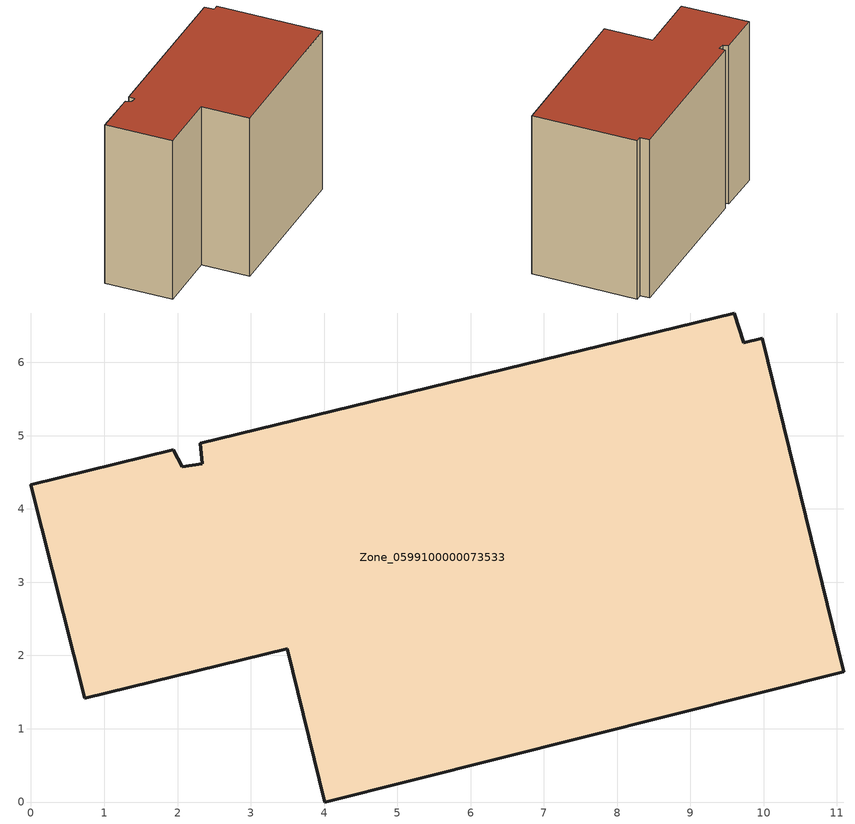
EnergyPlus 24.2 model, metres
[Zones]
Zone_0599100000073533
 floor ground (C_G): 2.06,4.57 2.34,4.61 2.31,4.9 9.6,6.67 9.73,6.27 9.98,6.33 11.09,1.77 4.01,0 3.5,2.1 0.73,1.41 0,4.33 1.94,4.81 z0
 wall outside (C_F): 2.34,4.61 2.06,4.57 1.94,4.81 0,4.33 0.73,1.41 3.5,2.1 4.01,0 11.09,1.77 9.98,6.33 9.73,6.27 9.6,6.67 2.31,4.9 2.34,4.61 z0:7.58
 roof outside (C_R): 1.94,4.81 0,4.33 0.73,1.41 3.5,2.1 4.01,0 11.09,1.77 9.98,6.33 9.73,6.27 9.6,6.67 2.31,4.9 2.34,4.61 2.06,4.57 z7.58
[BUILDING]
Pand.0599100000073533: North Axis=0; Terrain=City; Loads Convergence Tolerance Value=0.04; Temperature Convergence Tolerance Value=0.4; Solar Distribution=FullExterior; Maximum Number of Warmup Days=25; Minimum Number of Warmup Days=1
[Site:Location]
Rotterdam.The.Hague.AP_ZH_NLD Design_Conditions: Latitude=51.96; Longitude=4.45; Time Zone=1; Elevation=-4.5
[SITE:GROUNDTEMPERATURE:BUILDINGSURFACE]
18, 18, 18, 18, 18, 18, 18, 18, 18, 18, 18, 18
[MATERIAL] Thermal Absorptance=0.9; Solar Absorptance=0.7; Visible Absorptance=0.7
Name | Roughness | Thickness | Conductivity | Density | Specific Heat
G.TC.1946 | MediumSmooth | 0.15 | 1 | 540 | 1210
F.TC.1946 | Rough | 0.3 | 0.857143 | 1920 | 840
R.TC.1946 | MediumRough | 0.2 | 0.909091 | 1500 | 1000
[CONSTRUCTION]
C_G: G.TC.1946
C_F: F.TC.1946
C_R: R.TC.1946
[ZONE]
Zone_0599100000073533: Type=1; Multiplier=1; Ceiling Height=Autocalculate; Volume=Autocalculate; Floor Area=autocalculate; Part of Total Floor Area=Yes
[ZONEINFILTRATION:DESIGNFLOWRATE]
Infil_Zone_0599100000073533: Zone or ZoneList or Space or SpaceList=Zone_0599100000073533; Schedule=AlwaysOn; Design Flow Rate Calculation Method=Flow/Area; Flow Rate per Floor Area=0.003; Constant Term Coefficient=1; Temperature Term Coefficient=0; Velocity Term Coefficient=0; Velocity Squared Term Coefficient=0
[HVACTEMPLATE:ZONE:IDEALLOADSAIRSYSTEM]
Zone_0599100000073533: Maximum Heating Supply Air Temperature=50; Minimum Cooling Supply Air Temperature=13; Maximum Heating Supply Air Humidity Ratio=0.0156; Minimum Cooling Supply Air Humidity Ratio=0.0077; Heating Limit=NoLimit; Cooling Limit=NoLimit; Dehumidification Control Type=ConstantSensibleHeatRatio; Cooling Sensible Heat Ratio=0.7; Dehumidification Setpoint=60; Humidification Control Type=None; Humidification Setpoint=30; Outdoor Air Method=None; Outdoor Air Flow Rate per Person=0.00944; Outdoor Air Flow Rate per Zone Floor Area=0; Outdoor Air Flow Rate per Zone=0; Demand Controlled Ventilation Type=None; Outdoor Air Economizer Type=NoEconomizer; Heat Recovery Type=None; Sensible Heat Recovery Effectiveness=0.7; Latent Heat Recovery Effectiveness=0.65
[ZONECONTROL:THERMOSTAT]
ThermostatControl_Zone_0599100000073533: Zone or ZoneList=Zone_0599100000073533; Control Type Schedule=DualSetpointControlType; Control 1=Thermostat_Zone_0599100000073533; Temperature Difference Between Cutout And Setpoint=0
[THERMOSTATSETPOINT:DUALSETPOINT]
Thermostat_Zone_0599100000073533: Heating Setpoint Temperature Schedule=HeatingSetpoint_Zone_0599100000073533; Cooling Setpoint Temperature Schedule=CoolingSetpoint_Zone_0599100000073533
[SCHEDULE:COMPACT]
HeatingSetpoint_Zone_0599100000073533: Through: 12/31, For: AllDays, Until: 24:00, 21
CoolingSetpoint_Zone_0599100000073533: Through: 12/31, For: AllDays, Until: 24:00, 24
DualSetpointControlType: Through: 12/31, For: AllDays, Until: 24:00, 4
AlwaysOn: Through: 12/31, For: AllDays, Until: 24:00, 1
